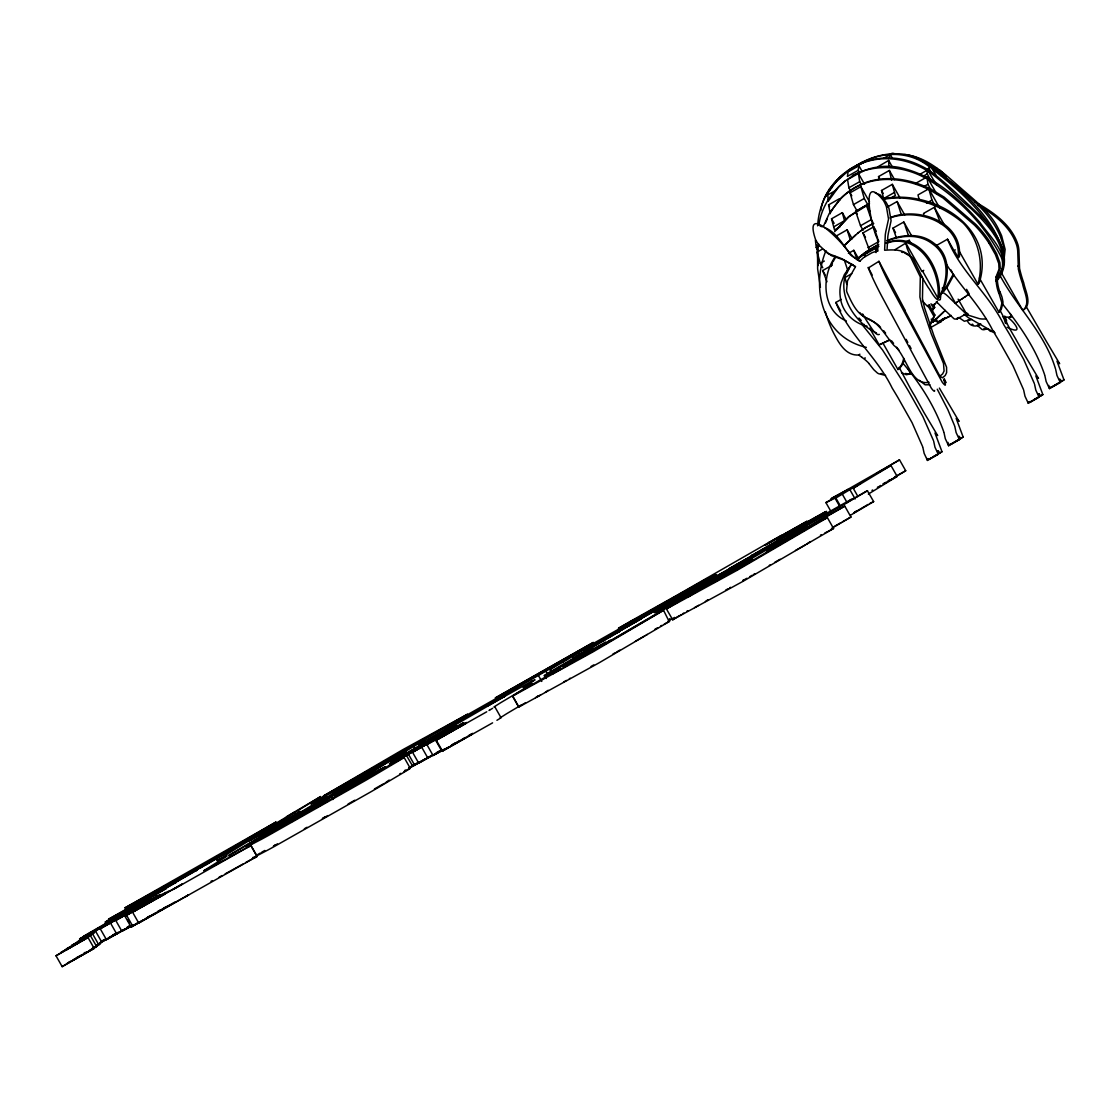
<?xml version="1.0" encoding="UTF-8"?>
<svg xmlns="http://www.w3.org/2000/svg" width="1120" height="1120" viewBox="0 0 1120 1120"><rect width="100%" height="100%" fill="white"/><g stroke="black" fill="none" stroke-linecap="round" stroke-linejoin="round"><path stroke-width="1.5" d="M895.006 249.704L905.828 243.082L921.956 271.488L923.748 270.312M905.828 243.082L907.06 248.122A24.276 2.786 60.5 0 0 909.72 254.268L910.812 256.522M816.928 244.86L818.188 265.538M887.11 248.738L887.838 236.432A61.894 60.06 -57.1 0 1 888.79 231.252L891.086 220.71L888.986 208.502A41.678 40.432 -57.1 0 0 886.102 202.356L880.264 194.922L875.14 192.906M1003.17 264.642C1004.528 241.696 986.482 223.538 971.222 208.754C956.298 196.868 943.908 181.832 928.032 171.192A89.712 89.11 55.2 0 0 918.68 166.166C900.116 157.276 877.674 155.806 858.802 164.64M1003.912 255.08L1003.212 245.42L1000.496 236.796A62.944 62.524 55.2 0 0 998.284 231.952C985.012 205.156 958.048 189.182 936.628 169.512M864.57 184.268L858.396 173.474L847.574 179.606L848.876 187.796L850.598 190.82M858.396 173.474L859.698 181.678L861.406 184.702M931.252 181.454L927.08 173.516A279.706 32.144 60.5 0 1 927.71 170.296L936.348 184.59M1005.466 323.316L1003.548 316.89M877.828 166.81L888.664 160.468L892.22 166.726M888.664 160.468L888.888 166.67M828.198 192.584L829.458 188.986L832.16 187.46M889 158.158L890.26 154.546L892.346 158.228M886.018 242.97A87.738 87.15 55.2 0 1 893.732 240.716C923.188 236.432 942.13 271.726 939.106 297.332L937.916 298.158C940.94 272.552 921.998 237.258 892.542 241.542A87.738 87.15 55.2 0 0 886.102 243.362M929.558 305.186L929.544 305.284A68.348 7.854 60.5 0 1 929.446 305.816L929.04 306.558M820.82 210.434C823.354 192.136 837.088 177.786 852.18 168.378M891.226 217.14C919.24 206.808 962.668 222.04 959.392 256.788L958.202 257.614C961.478 222.866 918.05 207.634 890.05 217.966M997.15 280.672L997.416 279.608A13.09 13.006 55.2 0 1 998.872 276.304C1013.236 257.306 989.982 237.048 979.944 222.46C959.798 199.36 935.9 177.282 905.618 169.05C866.894 157.108 824.46 185.654 818.79 225.302M903.77 358.33L902.734 362.054A20.076 19.936 55.2 0 1 899.626 367.654L897.96 369.558L882.7 342.678M1001.28 272.622L1022.798 310.408C1031.114 303.926 1024.002 291.872 1022.546 283.682A130.116 129.234 55.2 0 1 1018.374 269.248L1017.716 250.978A28.168 27.986 55.2 0 0 1016.666 245.154C1010.646 226.702 994.07 214.326 977.914 205.016M1022.798 310.408C1032.808 304.584 1025.374 291.298 1023.736 282.856A130.116 129.234 55.2 0 1 1019.55 268.422L1018.906 250.152A28.168 27.986 55.2 0 0 1017.842 244.328C1011.29 224.224 992.46 211.652 974.904 201.74M1004.08 258.958L1005.13 249.396L1001.686 235.97A62.944 62.524 55.2 0 0 999.46 231.126C991.452 212.954 975.198 200.816 960.722 188.02C944.37 173.754 927.36 156.926 904.652 154.546M825.93 250.684C810.712 288.036 821.926 337.162 866.334 347.382M940.898 294.014L940.366 299.166A68.348 7.854 60.5 0 1 940.254 299.684C936.166 302.386 931 290.794 928.088 287.308A40.054 4.606 60.5 0 1 922.404 277.83M862.316 171.738L858.914 165.746L858.186 170.184L859.936 173.292M1002.456 268.674L997.402 279.314M1006.348 323.666L1006.488 320.222L1004.738 316.064M942.27 319.172L940.954 321.734L930.146 327.852L930.93 326.872M839.818 506.576L835.184 498.428L835.744 497.77L825.972 502.6L846.594 490.434L831.012 498.778L833.098 497.448L847.84 489.384M823.41 226.282L829.234 213.542L839.678 199.458A65.618 65.17 55.2 0 1 854.476 187.978A65.618 65.17 55.2 0 1 871.934 181.188C886.648 177.842 902.118 179.606 916.314 184.38A107.338 106.624 55.2 0 1 929.81 189.994L943.026 197.974L974.456 225.092A114.744 113.974 55.2 0 1 988.834 242.928M928.942 304.598L934.836 314.972L932.526 318.738A76.622 76.104 55.2 0 1 929.866 324.24M934.836 314.972L933.702 317.912A76.622 76.104 55.2 0 1 929.768 325.738M953.302 274.134L943.908 290.976L942.228 288.022M996.212 281.414L995.89 277.298L999.04 269.192L998.746 263.536L995.414 254.548L988.848 242.914M999.768 291.802A43.498 43.204 55.2 0 1 997.36 280.588L997.066 276.472L1000.23 268.366L999.922 262.71L996.604 253.722L990.038 242.088A114.744 113.974 55.2 0 0 975.646 224.266L944.216 197.162L930.986 189.182A107.338 106.624 55.2 0 0 917.49 183.554C903.308 178.78 887.838 177.03 873.124 180.362A65.618 65.17 55.2 0 0 840.868 198.632L834.33 206.64M830.858 266.588L832.538 262.738M79.576 939.386L157.066 895.958L155.876 896.784M825.538 222.88L827.218 219.03M846.594 273.63L849.464 267.974M979.37 277.984L999.012 312.312L999.67 310.828A47.166 46.858 55.2 0 0 1000.664 308.378L1001.728 303.94A11.06 10.99 55.2 0 0 1001.742 302.456L998.746 292.572M999.012 312.312L1000.846 310.016A56.574 56.196 55.2 0 0 1001.476 308.532L1002.918 303.114A11.06 10.99 55.2 0 0 1002.932 301.644L1002.022 297.206A47.124 46.802 55.2 0 0 1001.112 294.728L999.936 291.746M879.34 334.404C875.644 336.518 870.072 325.43 867.286 321.748A40.054 4.606 60.5 0 1 863.31 315.21M663.544 610.302L669.2 621.6L599.424 662.634L518.868 707.028L512.736 696.052L593.236 651.756L663.544 610.302L603.26 645.176L610.442 640.192L600.264 645.932M959.238 251.244L977.942 284.158C983.318 265.538 979.622 244.174 967.876 228.62A50.82 50.47 55.2 0 0 962.99 222.922C941.696 204.792 911.386 194.054 883.54 199.346M826.308 195.622L834.022 183.876L846.678 172.2M826.392 195.986L828.03 192.92M953.89 274.862L947.366 286.86L943.908 290.976M833.196 261.52L835.198 257.88M173.236 889.49L250.838 845.558L257.026 856.436L138.754 923.09L132.58 912.212L182.574 883.89L124.824 916.272L168.588 891.254L167.398 892.066M256.998 856.464L253.456 858.34L257.082 856.24L250.908 845.362L225.722 859.306A107.296 1.12 -29.6 0 1 215.88 864.682L203.714 870.772L216.188 862.904A181.09 1.89 -29.6 0 0 225.134 857.36M672.728 619.822L666.428 608.958L679.602 601.02A130.116 1.358 -29.6 0 0 684.026 598.332L697.55 590.394L688.394 596.75L708.442 584.22L719.25 578.438L712.656 583.128L743.47 564.956L736.666 569.688L818.524 522.144A130.116 1.358 -29.6 0 0 820.176 521.388L827.386 517.622L833.56 528.5L743.134 581.266L672.644 619.766L679.504 615.594M174.762 902.132L130.998 927.136L188.748 894.768L185.164 896.952M830.41 212.716L833.462 207.816M828.38 200.998L838.684 186.886L845.488 180.53M828.842 191.394L837.06 180.348M835.52 256.41C821.03 275.66 821.8 310.506 846.37 320.978M933.002 304.402L934.682 307.342L932.778 309.218A39.872 39.606 55.2 0 1 931.966 310.254M933.968 308.392L934.682 307.342M997.696 279.79C1013.782 259.7 997.822 233.436 982.828 218.162C965.23 202.02 948.472 184.534 929.222 170.366A89.712 89.11 55.2 0 0 919.87 165.34C896.868 153.93 867.986 155.582 847.266 171.178M847.798 270.018L849.45 267.708M852.936 265.006L855.484 266.756L847.476 280.826L846.538 290.738A12.628 12.25 -57.1 0 0 847.672 293.818C852.068 303.254 856.73 314.006 867.048 318.22C879.578 322.98 885.626 336.112 894.096 345.59C906.416 354.718 910.406 386.162 929.068 382.298M834.638 231.672L848.204 217.084L868.35 204.624M836.78 229.586L849.394 216.258L862.148 207.62M859.67 164.164L861.966 162.386L848.862 170.282L864.178 162.19M66.822 949.634L88.004 937.538L94.178 948.416L62.174 966.658L56 955.78L67.76 948.906L66.136 950.026M62.174 966.658L62.944 966.112M932.778 306.222L934.766 303.772M933.954 305.396L937.202 301.42M261.436 837.928L246.708 846.72A114.744 1.204 -29.6 0 0 246.624 846.818A114.744 1.204 -29.6 0 0 247.786 846.384L261.52 839.258A107.338 1.12 -29.6 0 0 268.212 835.59L364.854 780.85A107.338 1.12 -29.6 0 0 373.744 775.67L397.418 761.628A114.744 1.204 -29.6 0 0 402.78 758.31L404.068 757.4L410.256 768.278L408.982 769.188A114.744 1.204 -29.6 0 1 403.606 772.492L379.932 786.548A107.338 1.12 -29.6 0 1 371.042 791.728L274.4 846.468A107.338 1.12 -29.6 0 1 267.694 850.122L257.068 855.708M410.214 768.32L409.388 768.656M851.802 264.152L844.396 274.554L841.148 282.716A34.944 34.72 55.2 0 0 840.238 296.702C841.61 311.262 852.922 323.036 867.034 326.2M851.116 265.006C832.314 288.092 852.992 322.434 876.498 332.948M802.158 530.908L844.788 506.142L850.962 517.02L831.446 528.5M532.476 680.876L532.518 680.834A119.168 1.246 -29.6 0 1 532.672 680.708L487.004 706.328M467.376 714.322L323.288 796.082L402.822 749.672L467.404 714.266M931.21 319.116L932.904 322.112L945.308 310.408M843.738 245.854L858.62 232.498M844.928 245.042L855.372 235.102M591.556 648.9L592.746 648.074L544.32 675.71A279.706 2.926 -29.6 0 0 544.544 675.808L546.21 678.482M941.346 293.44L943.446 292.894A63.56 7.308 60.5 0 1 944.146 293.216L946.162 294.714A139.062 15.988 60.5 0 1 948.206 296.562L964.614 312.438A64.232 7.378 60.5 0 0 965.37 312.886L967.078 313.166M941.444 319.83L941.906 320.628L944.902 317.618M941.906 320.628L945.098 317.8M856.8 259.476L861.63 255.248M839.006 178.22L843.444 174.16M943.544 311.976L932.904 322.112M439.11 738.164L436.226 740.096L442.414 750.96L445.284 749.042M827.386 517.622L736.96 570.388L666.428 608.958M847.854 489.384L899.528 459.858L905.716 470.75L896.84 476.084M857.542 258.496L864.444 253.092M500.836 717.864L499.912 718.494M519.596 706.3L518.686 707.028L512.512 696.15L517.188 693.112M825.916 502.614L831.334 512.134M867.468 490.728L844.382 504.322A87.738 0.924 -29.6 0 1 802.97 527.786L787.164 536.382L814.128 520.408A76.622 0.798 -29.6 0 1 820.932 516.488L843.808 503.538A76.622 0.798 -29.6 0 1 849.688 500.262L851.62 499.198L847.42 502.11L867.384 490.714L873.642 501.592L850.57 515.2M857.92 496.496L853.286 488.334L890.974 465.528L897.148 476.406L868.35 494.074M545.034 675.094L545.174 674.996A293.51 3.08 -29.6 0 1 547.022 673.722L619.332 631.652L618.142 632.464M493.878 707.014L500.472 702.842A139.062 1.456 -29.6 0 1 503.496 701.036L525.126 688.212M500.052 717.892L506.646 713.72A139.062 1.456 -29.6 0 1 509.684 711.914L519.19 706.272M92.694 948.99L96.642 946.568L90.454 935.676L75.04 944.734M857.43 233.324L861.588 230.286M95.746 946.778L98.826 944.874L92.652 933.982L77.336 942.956M88.004 937.566L56 955.78M967.022 295.484L969.178 293.888L966.588 289.324M253.246 857.332L253.092 857.444A114.24 1.19 -29.6 0 0 252.812 857.696A114.24 1.19 -29.6 0 0 253.736 857.374M740.124 566.216L752.416 558.95L715.288 579.6M863.254 253.918L869.512 249.606M274.316 830.396L275.044 829.878L261.884 837.662M389.186 780.08L386.988 781.606M860.398 231.098L864.206 228.466M551.46 672.308L549.92 669.592L556.584 664.958L439.474 732.466A149.464 1.568 -29.6 0 1 418.068 744.562L424.48 740.11L393.974 758.128L386.638 762.244L394.394 756.854L376.376 767.984L310.8 803.908L341.334 786.24A119.168 1.246 -29.6 0 0 344.498 784.448L417.858 742.868A232.456 2.436 -29.6 0 0 473.718 711.172L613.158 632.254A139.062 1.456 -29.6 0 0 619.332 628.796L673.862 597.898A68.348 0.714 -29.6 0 1 676.578 596.358L709.422 578.032L641.424 617.12A83.86 0.882 -29.6 0 0 635.894 620.284L583.982 650.09L585.522 652.806M385.224 782.838L385.994 782.306M955.234 249.858L954.044 250.684L947.52 239.204L936.712 245.322L937.944 247.968M864.262 324.422L863.086 325.234L864.724 325.528M825.328 311.696A114.24 113.484 55.2 0 0 833.63 333.046C838.852 342.944 845.628 355.866 858.704 355.012L859.894 354.186M869.694 328.146L879.186 344.862L888.958 340.158M977.942 284.158L979.132 283.332C997.374 226.156 931.252 188.734 883.106 198.87M946.386 287.154L955.486 303.17L956.676 302.344M995.89 277.298L997.066 276.472M1017.73 266.308L1018.92 265.482M936.124 319.102L937.776 322.014L951.23 315.434M958.132 299.166L967.008 314.79L968.198 313.964M897.96 369.558L900.816 366.828A20.076 19.936 55.2 0 0 903.924 361.228M144.648 902.23L145.838 901.404L79.534 938.966L150.934 898.058L149.744 898.884M174.748 883.372L175.924 882.546L105.056 922.194L135.87 904.498M980.756 323.89C976.626 327.642 969.934 326.284 967.54 321.23M196.182 870.772L197.358 869.946L128.52 909.398M164.556 893.228L165.746 892.402L115.752 920.43L121.926 931.308L132.58 925.568M246.484 841.372L247.66 840.546L206.08 864.738M259.91 833.308L261.086 832.482L244.104 842.254A266.98 2.8 -29.6 0 1 238.868 845.39L234.206 848.162M294.168 812.532L295.358 811.706L248.486 839.622M331.324 796.838L323.736 802.102L308.91 810.558L317.688 804.454L298.046 816.704L284.06 824.586L291.648 819.308L228.522 855.736L260.442 836.444A89.712 0.938 -29.6 0 1 266.21 833.07L367.052 775.936A89.712 0.938 -29.6 0 1 371.112 773.752L385.406 766.682L334.586 795.956L342.146 790.706L331.324 796.838L332.878 799.554M453.656 726.726L454.846 725.9L395.164 759.864A149.464 1.568 -29.6 0 0 390.964 762.552L451.906 728.028L389.34 763.784L457.464 725.788L456.274 726.614M324.898 816.886L322.364 818.65L327.768 815.584M462.14 724.654L463.316 723.828L412.552 752.29L418.726 763.168L442.792 749.84M465.332 723.296L466.508 722.484L436.982 739.214A83.86 0.882 -29.6 0 0 435.12 740.194L426.888 744.618L433.076 755.496L441.308 751.058A83.86 0.882 -29.6 0 1 443.17 750.078M503.818 696.948L505.008 696.136L398.426 757.862M566.454 660.128L589.498 646.254L583.982 650.09M472.696 733.348L468.594 735.826M470.204 735.378L471.394 734.552L441.966 751.366L435.792 740.488L465.206 723.674L436.226 740.096M600.81 645.47L601.986 644.658L563.682 666.05M604.366 643.006L605.556 642.18L544.67 675.766M535.514 697.69L538.23 695.814M545.328 692.272L548.142 690.312M570.192 678.23L569.38 678.734M770.014 541.772L768.824 542.598L807.128 521.206L765.268 545.062L825.272 511.826M752.668 554.778L751.478 555.604L823.788 513.534A293.51 3.08 -29.6 0 0 825.65 512.26L827.33 514.864M780.262 537.334L779.086 538.146L826.28 511.448A279.706 2.926 -29.6 0 1 826.49 511.546L778.078 539.182L779.254 538.356M835.184 498.428L860.552 483.294L853.286 488.334M769.846 546.84L661.444 609.028L713.44 580.426M646.226 635.11L647.234 634.41M803.502 529.158L799.974 531.594L825.076 517.034M705.376 601.51L708.022 599.676M729.652 587.888L730.464 587.314M744.044 579.74L742.854 580.566L746.9 578.27M753.662 574.434L754.852 573.608M769.3 565.418L770.112 564.858M806.302 544.334L810.292 541.576M928.522 458.584L929.012 459.368L931.196 457.842M949.844 444.15L950.978 444.108M951.384 443.828L963.158 437.038L956.158 418.362L958.902 421.176M856.394 511.042L853.594 512.988L868.098 504.42M929.012 459.368L942.004 451.724L935.004 433.048L937.664 435.568L925.722 415.45A24.626 2.828 60.5 0 1 924.084 412.72L914.62 395.696A37.758 4.34 60.5 0 1 910.266 388.262L899.136 367.374M950.166 444.668L963.158 437.038M842.352 521.892L850.962 517.02M1029.448 401.59L1029.854 402.234L1032.038 400.722M1050.686 387.03L1051.82 386.988M1052.24 386.694L1064 379.904L1057 361.242L1059.66 363.748L1047.718 343.644A24.668 2.828 60.5 0 1 1046.094 340.9L1026.004 306.278M1029.854 402.234L1042.846 394.604L1035.846 375.928L1038.506 378.434L1026.564 358.33A24.626 2.828 60.5 0 1 1024.94 355.586L1015.462 338.562A37.758 4.34 60.5 0 1 1011.108 331.128L999.978 310.254M1051.008 387.548L1064 379.904M97.356 944.902L100.982 942.774L100.17 943.194M273.812 845.908L275.086 845.026M803.656 528.99L766.234 550.718L771.988 547.666M964.306 297.346L968.198 294.658M125.468 915.67L129.528 913.08M271.404 832.426L267.232 835.31L285.81 823.788L299.026 816.466L291.41 821.758L323.484 802.704L316.19 807.772L393.358 763.014M904.68 310.198L939.876 376.166L942.676 373.87L944.076 371.014L943.516 363.51L931.308 333.928L921.914 305.9L919.912 297.038L920.304 276.864L910.994 257.95A12.628 12.25 -57.1 0 0 909.076 255.304C902.65 249.172 892.864 249.662 884.632 250.236L885.29 234.794A61.894 60.06 -57.1 0 1 886.242 229.6L888.538 219.058L886.438 206.864A41.678 40.432 -57.1 0 0 883.568 200.704C858.998 169.512 871.794 228.858 877.38 238.812A27.972 27.146 -57.1 0 1 877.73 241.584L877.786 250.964L873.194 252.266A13.006 12.614 -57.1 0 0 871.682 252.924L864.612 256.928A13.006 12.614 -57.1 0 0 863.268 257.894L859.74 261.198L852.082 256.116A27.972 27.146 -57.1 0 1 849.996 254.324C844.816 244.16 802.648 200.816 815.458 239.288A41.678 40.432 -57.1 0 0 818.958 245.084L827.834 253.456L837.704 257.096A61.894 60.06 -57.1 0 1 842.464 259.056L855.484 266.658M225.134 857.36L227.01 855.918L216.86 860.636L264.964 830.802A444.094 4.648 -29.6 0 0 270.13 827.694L320.712 796.516L286.426 816.76M955.486 303.17L959.616 300.384M961.436 299.25L965.496 296.52M958.426 301.21L962.612 298.424M863.016 229.278L866.376 227.052M133.126 925.582L131.642 926.548L142.884 920.178M865.9 252.042L877.716 244.846M866.306 253.4L867.244 252.504M250.908 845.362L247.282 847.462L250.838 845.558M526.358 685.356L531.986 681.814M83.51 936.264L166.572 888.3L107.044 922.026L120.162 914.284M520.086 705.992L521.472 705.124M854.07 166.838C833.224 177.884 819.784 199.99 817.838 223.286A89.712 89.11 55.2 0 0 817.614 225.834M532.448 681.52L535.024 679.812L532.434 681.002M134.092 924.98L138.614 922.292M68.278 962.598L67.228 963.312L68.642 962.626M499.226 718.914L496.93 720.3M99.652 943.642L97.076 945.182M492.618 708.302L490.14 709.786M850.99 169.204C873.81 152.138 907.9 146.468 930.874 166.278C958.776 188.272 989.394 212.38 1001.546 246.96M883.134 483.91L884.072 483.35M888.86 480.396L889.588 479.948M63.364 965.86L65.044 964.866M526.106 687.624L532.686 683.508L526.722 686.196M865.186 227.878L872.032 224.028M522.368 704.578L523.362 703.99M520.324 705.6L521.444 704.942M870.436 249.116L878.738 244.538M489.706 710.052L488.992 710.472M68.726 962.332L70.42 961.338M95.214 947.086L92.484 948.696M518.294 692.454L560 668.752L552.804 673.75L563.612 667.632L585.438 654.318L578.144 659.386L588.952 653.268L683.76 597.786A96.81 1.008 -29.6 0 1 693.686 592.13L739.466 566.524M877.38 487.326L878.654 486.57M879.69 485.954L880.544 485.464M883.428 483.91L886.256 482.258M524.468 703.332L525.658 702.632M683.046 613.508L683.872 613.032M628.936 622.748L632.618 620.55L618.408 628.306L632.086 620.354M574.952 656.796L641.074 618.884L602.644 640.654L637.406 620.69M607.782 637.448L611.464 635.25L597.254 642.992L609.658 635.684M795.872 530.46L729.736 568.372L768.166 546.602L751.268 556.332M95.662 946.4L100.506 943.446L96.95 945.378M92.05 949.368L84.098 953.974M894.642 476.966L905.716 470.736M890.022 480.046L887.572 481.474M258.034 854.364L260.372 853.006M680.414 615.062L681.31 614.53M486.738 711.788L435.792 740.488M891.17 479.374L892.248 478.744M94.99 946.792L93.464 947.674M492.604 722.848L441.966 751.366M896.028 476.56L893.284 478.156M65.716 964.474L70.49 961.73M91.63 949.186L88.606 950.936M261.744 852.208L263.186 851.382M169.89 885.514L204.75 865.144M200.704 867.832L232.232 849.044L108.43 919.268L140.658 901.908L120.092 913.948M263.984 850.92L264.768 850.472M200.27 867.72L163.506 888.65M549.92 669.592L562.94 662.13M563.108 662.046L566.132 660.31M93.184 947.422L93.954 946.988M668.206 621.082L674.604 617.428M733.404 566.552L773.57 544.264L654.528 612.696L663.754 608.636L726.684 572.95M746.046 559.44L721.672 573.3M73.262 959.714L74.032 959.266M77.532 957.278L75.586 958.384M87.43 951.594L84.504 953.274M730.716 568.078L713.384 577.822M85.288 937.524L94.794 931.896L77.336 941.878L83.58 938.504M85.078 937.65L83.79 938.378M74.676 944.944L72.506 946.162M81.214 955.612L82.712 954.758M71.344 961.254L88.298 951.65M80.85 955.822L75.572 958.804M858.914 165.746L848.092 171.864L847.42 176.414L858.228 170.296M883.498 158.382L890.26 154.546M835.968 190.302L827.862 194.894L828.086 201.11M848.876 187.796L859.698 181.678M830.298 213.738L828.576 204.876L839.384 198.758L839.65 200.396M878.822 178.22L878.556 176.568L889.378 170.45L894.586 179.62M856.856 210.574L853.468 204.596L850.066 192.808L860.888 186.676L869.512 201.88M853.468 204.596L864.276 198.478L860.888 186.676M842.338 212.66L844.508 220.738L833.7 226.856L831.53 218.792L842.338 212.66L845.782 218.736M883.736 198.8L881.51 190.484L892.318 184.352L900.088 198.016M925.89 170.044L931.294 166.978L936.306 175.798M919.814 174.37L927.92 169.778M863.072 230.244L860.51 225.75L855.61 211.288L866.418 205.156L869.82 211.148M883.68 198.548L894.502 192.43L892.318 184.352M922.992 176.344L927.052 174.048M936.474 193.55L927.038 176.946L916.23 183.064L916.272 184.044M839.944 226.856L834.54 229.922L833.7 226.884M891.282 197.778L895.342 195.482L894.502 192.458M817.95 250.53L816.242 247.52L818.944 245.994M852.208 238.77L847.126 229.838L836.318 235.97L836.612 236.908M887.656 206.892L897.12 201.53L904.736 214.928M923.832 186.564L927.892 184.268L927.038 176.946M860.51 225.75L871.332 219.618L866.418 205.156M822.57 248.99L817.152 252.056L820.274 263.354L822.794 267.778M939.75 208.068L928.816 188.804L917.994 194.922L919.352 200.27M869.652 250.572L862.946 232.932L873.754 226.814L876.288 231.28M820.274 263.354L824.32 261.058M926.52 203.154L931.924 200.102L928.816 188.804M848.4 253.372L853.804 250.306L858.844 259.168M896.42 237.916L892.976 228.13L903.798 221.998L911.344 235.298M826.994 281.75L822.696 270.536L832.16 265.188M868.014 247.688L878.822 241.556L878.01 239.274M865.956 252.784L876.834 246.624L878.822 246.526M877.618 251.048L875.938 248.108L865.13 254.226A59.136 6.79 60.5 0 0 864.878 256.676M906.5 241.794L909.202 240.268L910.882 243.208M851.774 273.686L845.026 277.522L846.258 282.548A24.276 2.786 60.5 0 0 847.014 284.466M934.542 390.432L934.57 390.922A14.056 1.61 60.5 0 1 934.038 391.16L932.806 390.026A17.584 2.016 60.5 0 1 931.308 388.15L881.874 296.45A59.136 6.79 60.5 0 1 868.336 267.96L878.948 261.31L904.946 310.044M922.698 446.796L912.072 422.688L897.918 397.6A96.81 11.13 60.5 0 0 892.15 388.024C877.1 356.86 848.638 334.81 835.87 302.442L841.274 299.39M944.776 310.072L953.806 318.57A64.232 7.378 60.5 0 0 954.562 319.004L956.858 319.102L966.868 313.474M632.632 620.704L707.07 578.606L716.282 574.56L611.408 634.788M649.138 613.956L611.464 635.39M640.976 618.674L718.76 574.882M944.048 432.866L945.308 438.69L948.626 445.746L959.434 439.614L958.818 436.59A13.342 1.54 60.5 0 1 958.958 436.212L960.974 438.55M1044.89 375.732L1046.15 381.556L1049.468 388.612L1060.276 382.494L1059.66 379.456A13.342 1.54 60.5 0 1 1059.8 379.092L1061.816 381.43M726.992 572.768L807.17 526.316L768.11 547.82L769.594 546.966M87.878 935.298L159.488 895.034L100.24 928.746L106.414 939.624L132.286 925.428M932.54 457.086L942.004 451.724M1033.382 399.952L1042.846 394.604M800.87 531.636L781.102 542.668M100.24 928.746L161.35 894.446L115.752 920.43M440.93 750.582L412.776 766.304L406.462 755.496L464.058 722.96L412.552 752.29M922.894 447.552L924.154 453.376L927.472 460.432L938.28 454.3L937.664 451.276A13.356 1.54 60.5 0 1 937.804 450.898L938.518 451.15M1023.736 390.432L1024.996 396.256L1028.314 403.312L1039.122 397.18L1038.506 394.142A13.356 1.54 60.5 0 1 1038.646 393.778L1039.36 394.03M76.37 943.502L66.15 949.088L92.554 934.024M102.48 940.744L105.504 939.022M100.66 941.892L103.642 940.198M112.616 935.116L115.612 933.408M834.246 526.484L840.994 522.662M100.1 942.592L106.12 939.19M109.116 937.482L118.146 932.386M130.172 925.568L127.162 927.276L130.326 925.638M409.346 767.424L418.39 762.3M100.1 942.76L118.23 932.484M408.968 767.788L414.904 764.414M124.586 929.18L101.766 942.102L95.592 931.224M127.638 927.458L130.676 925.736M404.642 770.546L405.426 770.098M409.99 767.508L425.18 758.912M106.414 939.624L131.726 925.288M409.178 768.124L431.816 755.3M436.352 752.724L439.376 751.016M147.378 917.336L150.304 915.684M157.598 911.554L160.524 909.888M163.436 908.236L166.362 906.584M433.076 755.496L444.822 748.846M452.158 744.688L455.098 743.022M145.922 918.47L155.036 913.304M158.06 911.582L162.624 909.006M165.662 907.284L168.7 905.562M273.406 846.188L277.452 843.892M304.346 828.8L307.048 827.274M348.04 804.048L354.788 800.226M374.458 788.942L383.88 783.608M444.64 749.252L447.594 747.572M450.548 745.906L459.396 740.88M462.35 739.214L465.304 737.534M468.258 735.868L471.212 734.188M537.544 696.668L540.596 694.946M635.418 641.228L644.714 635.964M694.568 607.628L698.628 605.332M725.592 590.184L728.294 588.644M774.704 562.366L780.108 559.3M795.494 550.466L804.944 545.104M77.35 957.572L86.786 952.238M91.952 948.668L95.27 946.792M446.67 748.244L449.596 746.592M452.522 744.926L465.668 737.492M563.64 681.996L566.37 680.442M591.08 666.442L593.782 664.902M612.85 654.108L615.594 652.568M616.952 651.784L619.892 650.118M749.602 576.73L752.318 575.204M652.05 612.36L712.53 578.284M158.536 891.464L135.884 904.218M872.676 489.986L871.976 490.378M72.142 946.372L61.068 952.392L90.454 935.676M654.878 629.3L657.762 627.662M90.44 949.97L91.938 949.13M80.934 955.29L82.222 954.562M631.442 621.376L629.804 622.3M720.944 573.594L719.32 574.574M610.288 636.062L608.65 636.986M746.956 562.506L748.692 561.54L747.012 562.38M165.284 893.97L132.58 912.212M84.126 952.98L85.134 952.42M89.11 951.188L94.066 948.472M883.498 483.91L886.396 482.3M598.85 646.674L589.386 651.938M78.68 956.55L79.744 955.962M92.666 948.724L96.642 946.554M887.726 481.558L897.134 476.406M660.534 626.108L661.85 625.38M403.984 771.624L408.828 768.95M95.886 946.442L98.826 944.86M73.318 960.064L74.382 959.462M781.424 535.304L687.05 589.47A96.81 1.008 -29.6 0 1 677.138 595.126L632.562 620.102M242.9 864.094L231.896 870.184A107.296 1.12 -29.6 0 1 225.19 873.852M245.63 862.582L257.068 856.24M76.86 957.572L77.714 957.082M649.516 613.746L651.49 612.668M72.366 960.596L69.048 962.402M772.954 547.134L778.974 543.83M664.286 624.036L669.746 621.208M820.428 535.192L821.324 534.702M392.28 759.178L406.168 751.562L323.736 800.002L249.214 840.826L300.216 811.328L292.684 816.564L303.492 810.446L325.808 796.782L317.912 802.27L328.552 796.236L350.574 782.796L342.972 788.074L353.78 781.956L376.264 768.18L368.578 773.528L379.372 767.41L391.58 759.556M828.506 531.132L829.766 530.46M830.396 530.11L833.56 528.5M219.156 877.114L222.054 875.56M866.838 226.898L873.754 223.538M937.776 322.014L950.04 316.26M405.454 756.028L401.492 758.1L463.064 723.072L393.666 762.076M411.838 766.794L409.066 768.25M869.722 503.538L873.642 501.592M827.918 531.454L826.35 532.266A130.116 1.358 -29.6 0 1 824.908 532.938M858.2 164.962L861.168 163.394M395.766 761.852L404.054 757.386M395.626 761.936L393.568 762.972M825.23 516.964L844.746 506.156M609.686 635.684L610.932 635.04M669.228 619.178L670.012 618.758M862.456 207.452L869.54 203.798M971.586 319.382L964.348 321.244L958.762 317.492M400.75 773.36L399.784 773.836M255.92 856.296L254.87 856.828M890.946 465.528L875.742 473.928L899.416 459.9M889.924 339.934L879.186 344.862M940.954 321.734L939.96 322.224A181.09 20.818 60.5 0 1 933.254 319.536M211.022 881.3L212.408 880.628M526.456 686.336L524.062 687.428A232.456 2.436 -29.6 0 1 523.152 687.708A232.456 2.436 -29.6 0 1 526.246 685.412M862.638 162.61C883.554 150.78 910.966 151.326 929.684 167.104M852.32 175.546C875.294 163.408 903.602 165.802 925.848 178.346M886.62 240.716C897.596 236.278 909.958 233.828 921.62 236.978A34.944 34.72 55.2 0 1 934.108 243.376C950.516 254.898 949.872 277.76 941.388 294L940.198 294.826C948.682 278.586 949.326 255.724 932.918 244.202A34.944 34.72 55.2 0 0 920.43 237.804C909.566 234.85 898.016 236.838 887.628 240.674M979.482 324.478L977.186 325.192L981.862 329.364A5.502 5.474 55.2 0 0 984.018 329.7L986.944 328.972M668.892 619.864L669.928 619.514M911.19 373.408L907.522 373.898M969.934 319.886L967.33 320.488M929.894 384.734L925.134 384.818L919.296 380.31M1009.512 316.918L1011.332 316.526M986.566 328.678L985.194 328.888A5.502 5.474 55.2 0 1 983.78 328.762M931.294 166.978L930.748 167.09A293.51 33.726 60.5 0 0 928.942 168.168L930.482 171.374M993.566 331.884L990.262 331.268L987.686 328.762M906.584 241.486L908.488 241.752M993.79 331.156L992.642 330.974M885.584 375.452L878.598 373.688A11.06 10.99 55.2 0 1 877.324 372.946L873.978 369.894A47.124 46.802 55.2 0 1 872.326 367.85L869.022 363.636M901.558 252.168L903 252.462M967.008 314.79L979.342 318.654A20.076 19.936 55.2 0 0 985.754 318.864M820.162 226.198L822.36 226.786M882.126 373.744L881.16 373.436M905.632 373.422L906.584 373.716M904.358 252.812L911.624 256.942A12.628 12.25 -57.1 0 1 913.542 259.602L922.852 278.502L922.46 298.69L924.448 307.552L933.856 335.58L946.568 367.248L946.624 372.652L945.224 375.522L942.424 377.804L939.876 376.166M1002.61 316.764L1010.142 317.352L1011.906 316.568L1010.184 313.544M917.28 158.788L918.876 159.348M1007.132 327.264C1024.702 335.888 1014.524 322.378 1008.644 318.038M824.474 227.528C837.746 232.596 843.094 246.596 852.544 255.976A27.972 27.146 -57.1 0 0 854.63 257.754L859.964 261.352M995.106 332.878L968.87 317.996A444.094 51.044 60.5 0 1 965.286 315.28L964.082 314.3M920.388 160.048L935.69 168.742M972.188 324.128L973.042 324.618M927.304 179.088C957.642 197.288 983.766 223.804 1000.23 255.22C1004.472 262.22 1002.596 270.984 997.682 277.116A13.09 13.006 55.2 0 0 996.226 280.434M927.668 306.558L922.348 300.958M853.104 265.118L845.012 260.694A61.894 60.06 -57.1 0 0 840.252 258.748L831.264 255.584L824.474 250.32M901.502 372.68L906.332 374.724L910.91 373.786L908.348 369.25M858.704 355.012L862.078 357.392M939.68 170.086L946.302 175.882M932.204 168.952C956.592 187.824 980.476 208.796 995.736 235.97M937.384 302.68L944.398 309.708M880.572 327.418C875.112 320.488 865.088 319.62 859.684 312.536M858.998 318.024L861.266 320.53M891.506 340.76L893.564 343.35M883.666 330.652L885.612 333.172M896.644 347.228L899.206 350.56M862.022 324.52L882.518 349.958L902.958 381.892A96.81 11.13 60.5 0 1 908.74 391.468L922.88 416.556L933.506 440.664M903.392 363.79C920.668 384.006 935.018 406.896 943.852 432.11M1002.568 304.066C1019.858 325.514 1035.804 348.572 1044.694 374.976M1039.444 394.156L1040.662 396.116M938.602 451.276L939.82 453.236M939.372 388.094L945.252 398.034A24.668 2.828 60.5 0 0 946.876 400.764L958.916 421.162M999.502 274.54C1016.582 307.034 1044.834 332.85 1055.502 368.858M999.782 310.772L1000.202 311.486M937.272 389.214L947.884 409.738L954.66 425.978M941.262 175.798L937.076 168.42L932.946 166.964L935.494 171.444M927.892 184.268L931.308 190.274M931.924 200.102L935.284 206.01M944.692 225.484L934.36 207.298L923.538 213.416L923.832 214.228M954.212 250.586L958.202 257.614M950.824 269.78L952.476 272.678M945.994 263.704C960.68 286.762 980.658 306.096 992.992 330.89A96.81 11.13 60.5 0 1 998.76 340.466L1012.914 365.554L1023.54 389.662M891.548 180.096L889.378 170.45M878.556 176.568L879.536 178.276M881.51 190.484L883.232 193.522M922.572 271.124L937.916 298.158M892.976 228.13L895.496 232.554M942.634 319.004L943.082 319.802M930.986 303.758L933.492 308.168M927.752 305.424L933.646 315.798M864.276 198.478L868.518 205.954M871.332 219.618L873.026 222.628M850.066 192.808L851.802 195.846M855.61 211.288L857.304 214.284M862.946 232.932L865.48 237.398M828.576 204.876L829.542 206.584M831.53 218.792L834.106 223.342M822.696 270.536L825.286 275.086M835.87 302.442L840.756 311.066M849.73 489.426L855.148 498.946M842.478 494.466L847.112 502.614M836.528 499.17L839.608 504.616M578.69 652.372L580.244 655.088M572.614 656.6L574.154 659.316M545.79 671.076L547.33 673.806M544.418 675.598L545.972 678.314M538.706 676.004L541.786 681.436M494.83 706.818L501.004 717.696M446.166 727.818L447.706 730.548M421.792 747.362L427.966 758.24M413.686 746.228L415.226 748.944M408.548 754.404L414.722 765.282M350.98 781.48L352.52 784.196M126.63 915.404L132.818 926.268M127.778 919.758L129.332 922.474M124.894 916.146L131.068 927.024M110.6 923.188L116.774 934.066M1060.276 382.494L1056.958 375.438L1055.712 369.614M1039.122 397.18L1035.804 390.124L1034.558 384.3M959.434 439.614L956.116 432.558L954.87 426.734M938.28 454.3L934.962 447.244L933.716 441.42M868.14 267.428L872.2 275.044M906.164 339.36L907.802 342.426M909.44 345.492L911.078 348.572M947.52 239.204C960.288 271.558 988.75 293.608 1003.814 324.772A96.81 11.13 60.5 0 1 1009.582 334.348L1023.722 359.436L1034.348 383.544M944.216 378.546L945.966 382.676L943.754 379.624L945.392 384.804A14.056 1.61 60.5 0 1 944.846 385.042L943.628 383.908A17.584 2.016 60.5 0 1 942.116 382.018L892.682 290.318A59.136 6.79 60.5 0 1 879.144 261.828L878.948 261.31M940.716 223.58L934.402 207.41L934.64 208.11M903.798 221.998L904.582 224.182M853.804 250.306L856.912 259.112M905.1 225.624L907.718 233.352A83.86 9.632 60.5 0 1 908.404 235.662M844.298 260.05L846.916 267.778A83.86 9.632 60.5 0 1 847.672 270.368M822.738 270.662L823.032 271.474M877.59 238.14L873.754 226.814M901.376 214.858L897.12 201.53M850.402 240.17L847.126 229.838M1027.936 401.688L1028.314 403.312M1049.09 387.002L1049.468 388.612M948.248 444.122L948.626 445.746M927.01 458.472L927.472 460.432M948.094 443.464L948.01 442.708A13.342 1.54 60.5 0 1 948.066 442.414M816.242 247.52L815.388 240.198M820.428 287.392L817.642 269.01L817.572 253.582A107.338 106.624 55.2 0 1 818.72 244.118M1048.894 386.05L1048.852 385.588A13.342 1.54 60.5 0 1 1048.866 385.42M957.362 317.758L957.404 318.836M687.722 610.722A130.116 1.358 -29.6 0 1 686.784 611.296M830.592 188.062A149.464 17.178 60.5 0 1 831.194 187.782M862.932 314.566A40.054 4.606 60.5 0 1 862.582 313.95M936.348 301.714A139.062 15.988 60.5 0 1 937.384 302.68M891.38 153.622A149.464 17.178 60.5 0 1 894.81 153.832M922.124 277.326A40.054 4.606 60.5 0 1 921.2 275.716M909.216 240.268A50.428 5.796 60.5 0 1 908.488 241.766M864.934 357.784A43.498 43.204 55.2 0 1 865.34 358.106M998.578 292.628A43.498 43.204 55.2 0 1 996.17 281.414M862.036 357.448A42.896 42.602 55.2 0 1 869.106 363.552M876.064 252.602A59.136 6.79 60.5 0 1 875.938 248.108M933.856 308.322A39.872 39.606 55.2 0 1 932.442 310.464M857.01 259.546A87.738 87.15 55.2 0 1 877.352 246.736M858.2 258.72A87.738 87.15 55.2 0 1 878.542 245.91M275.926 822.094L195.02 869.456L124.712 907.998L275.912 822.066M71.722 945.42L94.318 932.568L71.722 945.42M495.404 697.9L593.236 642.488L495.404 697.9"/></g></svg>
